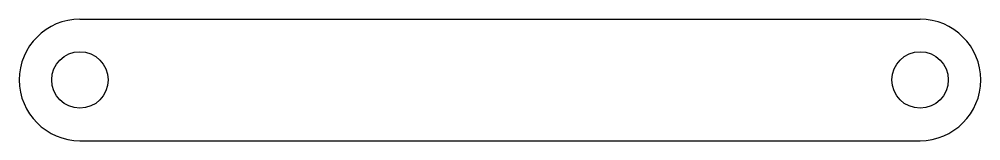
# Model space of a CAD drawing. Extents: x 10 to 113, y -50 to -37.
import ezdxf

# ---------------------------------------------------------------- set-up
doc = ezdxf.new("R2010")
doc.units = 0
doc.header["$MEASUREMENT"] = 0
doc.layers.add('VISIBLE', color=7, linetype='CONTINUOUS')

msp = doc.modelspace()

# ---------------------------------------------------------------- linework, layer by layer
at = {"layer": 'VISIBLE'}
for p, q in [((16.4, -36.99), (106.4, -36.99)), ((16.4, -50), (106.4, -50))]:
    msp.add_line(p, q, dxfattribs=at)
for centre in [(16.4, -43.49), (106.4, -43.49)]:
    msp.add_circle(centre, 3.02, dxfattribs=at)
for centre, start, end in [((16.4, -43.49), 90, 270), ((106.4, -43.49), 270, 90)]:
    msp.add_arc(centre, 6.5, start, end, dxfattribs=at)

doc.saveas('drawing.dxf')
